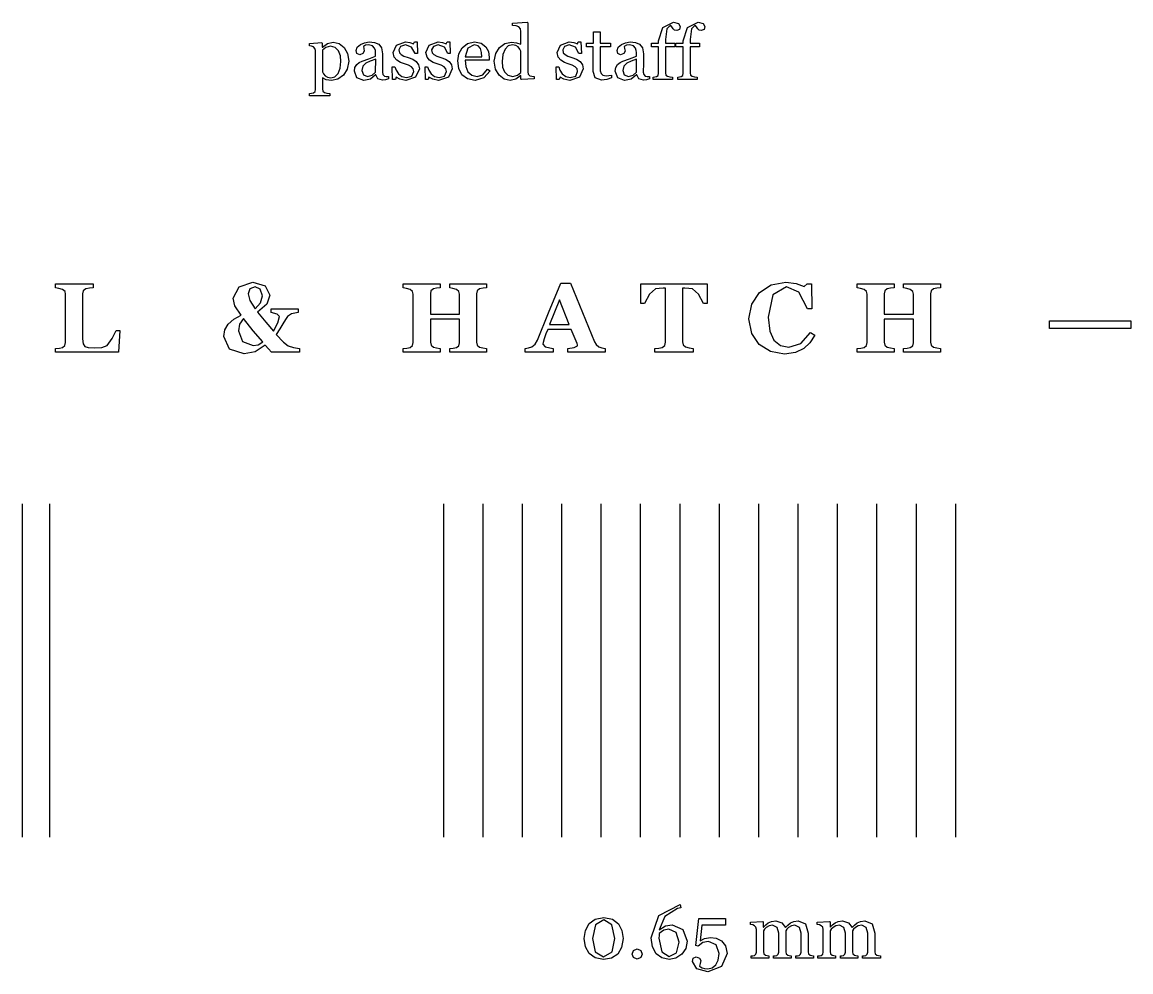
# Model space of a CAD drawing. Extents: x 0 to 118, y 2 to 170.
# Drawn here: x 54.55 to 72.85, y 19.78 to 35.45 of the extents above; entities that cross this region are included whole.
import ezdxf

# ---------------------------------------------------------------- set-up
doc = ezdxf.new("R2010")
doc.units = 0

msp = doc.modelspace()

# ---------------------------------------------------------------- linework, layer by layer
at = {"layer": 'Layer 1', "color": 7}
for points in [[(63.000487, 34.510987), (62.790527, 34.497562), (62.781377, 34.506112), (62.781377, 34.562265), (62.776502, 34.563515), (62.697767, 34.50553), (62.60194, 34.482955), (62.502455, 34.50553), (62.419445, 34.570227), (62.362072, 34.671547), (62.341322, 34.802162), (62.363898, 34.926062), (62.426153, 35.028602), (62.517095, 35.09391), (62.627567, 35.11831), (62.709965, 35.107335), (62.780157, 35.08048), (62.780157, 35.28983), (62.771607, 35.336217), (62.747807, 35.368565), (62.70142, 35.38504), (62.639165, 35.392965), (62.639165, 35.430805), (62.885137, 35.444855), (62.894287, 35.435705), (62.894287, 34.623937), (62.902212, 34.587315), (62.926612, 34.56229), (62.960182, 34.55314), (63.000465, 34.55064), (63.000487, 34.510987)], [(65.410155, 35.3722), (65.395505, 35.325812), (65.35095, 35.306887), (65.31738, 35.314812), (65.291135, 35.336187), (65.26856, 35.366705), (65.25086, 35.39417), (65.187382, 35.336797), (65.165407, 35.161015), (65.165407, 35.09937), (65.320437, 35.09937), (65.320437, 35.040777), (65.165407, 35.040777), (65.165407, 34.608647), (65.173332, 34.573857), (65.199577, 34.553707), (65.23864, 34.544557), (65.280755, 34.540282), (65.280755, 34.5), (64.963372, 34.5), (64.963372, 34.540282), (64.992057, 34.542782), (65.018302, 34.547657), (65.043327, 34.566582), (65.051877, 34.602595), (65.051877, 35.040827), (64.93286, 35.040827), (64.93286, 35.09942), (65.051877, 35.09942), (65.051877, 35.137872), (65.122677, 35.36004), (65.3009, 35.44549), (65.382688, 35.424115), (65.410153, 35.372235), (65.410155, 35.3722)], [(65.81665, 35.3722), (65.802, 35.325812), (65.757445, 35.306887), (65.723875, 35.314812), (65.69763, 35.336187), (65.675055, 35.366705), (65.657355, 35.39417), (65.59388, 35.336797), (65.571905, 35.161015), (65.571905, 35.09937), (65.726933, 35.09937), (65.726933, 35.040777), (65.571905, 35.040777), (65.571905, 34.608647), (65.57983, 34.573857), (65.606075, 34.553707), (65.645138, 34.544557), (65.68725, 34.540282), (65.68725, 34.5), (65.369868, 34.5), (65.369868, 34.540282), (65.398555, 34.542782), (65.4248, 34.547657), (65.449825, 34.566582), (65.458375, 34.602595), (65.458375, 35.040827), (65.339355, 35.040827), (65.339355, 35.09942), (65.458375, 35.09942), (65.458375, 35.137872), (65.529175, 35.36004), (65.707398, 35.44549), (65.789185, 35.424115), (65.81665, 35.372235), (65.81665, 35.3722)], [(64.27246, 34.526245), (64.197388, 34.49878), (64.110718, 34.48718), (64.003905, 34.525023), (63.973388, 34.633055), (63.973388, 35.04077), (63.864745, 35.04077), (63.864745, 35.099363), (63.97583, 35.099363), (63.97583, 35.28674), (64.086915, 35.28674), (64.086915, 35.099363), (64.259642, 35.099363), (64.259642, 35.04077), (64.088135, 35.04077), (64.088135, 34.704465), (64.090635, 34.640987), (64.10406, 34.597042), (64.133355, 34.570187), (64.185845, 34.561037), (64.230402, 34.563537), (64.272515, 34.570862), (64.27246, 34.526245)], [(59.86267, 35.030395), (59.918213, 34.930907), (59.938363, 34.802125), (59.914563, 34.67151), (59.851698, 34.57141), (59.760755, 34.506715), (59.654553, 34.48414), (59.565443, 34.49634), (59.50868, 34.525027), (59.503805, 34.525027), (59.503805, 34.344362), (59.512355, 34.307742), (59.5386, 34.286367), (59.580103, 34.275992), (59.62527, 34.269892), (59.62527, 34.229), (59.288965, 34.229), (59.288965, 34.269892), (59.325588, 34.272942), (59.357325, 34.279042), (59.38296, 34.300392), (59.390285, 34.336402), (59.390285, 34.976663), (59.381135, 35.012063), (59.357335, 35.039528), (59.326818, 35.050503), (59.288975, 35.056003), (59.288975, 35.095675), (59.494053, 35.1091), (59.502603, 35.101775), (59.502603, 35.034025), (59.507478, 35.032775), (59.586213, 35.09381), (59.679595, 35.11821), (59.782135, 35.09441), (59.8627, 35.030323), (59.86267, 35.030395)], [(59.763182, 34.597657), (59.799195, 34.685547), (59.810795, 34.79724), (59.80102, 34.889405), (59.770502, 34.971192), (59.716183, 35.028565), (59.635615, 35.05054), (59.55871, 35.03039), (59.50378, 34.983392), (59.50378, 34.627557), (59.52148, 34.59338), (59.549555, 34.56286), (59.59045, 34.537837), (59.64416, 34.528687), (59.710078, 34.546387), (59.763178, 34.597657), (59.763182, 34.597657)], [(60.596925, 34.510987), (60.546265, 34.494512), (60.497437, 34.487787), (60.421142, 34.509762), (60.385132, 34.57507), (60.381482, 34.57507), (60.296032, 34.507932), (60.18678, 34.484732), (60.075085, 34.526237), (60.03175, 34.63488), (60.041525, 34.697135), (60.07082, 34.746575), (60.111105, 34.778922), (60.1581, 34.802122), (60.269185, 34.840572), (60.38271, 34.88452), (60.38271, 34.944945), (60.37906, 34.975462), (60.36501, 35.018185), (60.33022, 35.057247), (60.267355, 35.074347), (60.214863, 35.064572), (60.181295, 35.045048), (60.186795, 35.009035), (60.192895, 34.96509), (60.17337, 34.926028), (60.12027, 34.908328), (60.075103, 34.929703), (60.061053, 34.97853), (60.080578, 35.032242), (60.132458, 35.078017), (60.198985, 35.106705), (60.275278, 35.118905), (60.36439, 35.11158), (60.43397, 35.081672), (60.480968, 35.020027), (60.497443, 34.92054), (60.495693, 34.76551), (60.493943, 34.618415), (60.501868, 34.580575), (60.5275, 34.556775), (60.556188, 34.550675), (60.597083, 34.550175), (60.596925, 34.510987)], [(61.054077, 34.7948), (61.09253, 34.74414), (61.105955, 34.67395), (61.043087, 34.537232), (60.881345, 34.48413), (60.7843, 34.503055), (60.721432, 34.537845), (60.709232, 34.498172), (60.663457, 34.498172), (60.657357, 34.707522), (60.699472, 34.707522), (60.720222, 34.65198), (60.758675, 34.594607), (60.815437, 34.54944), (60.89051, 34.53114), (60.980842, 34.557385), (61.01258, 34.63368), (61.002205, 34.677625), (60.972907, 34.710585), (60.92347, 34.735607), (60.858162, 34.758182), (60.794075, 34.781382), (60.73426, 34.816782), (60.690315, 34.869272), (60.673215, 34.942515), (60.728147, 35.067637), (60.875242, 35.118907), (60.947262, 35.109757), (61.007687, 35.087782), (61.021737, 35.119522), (61.065685, 35.119522), (61.074835, 34.92604), (61.03272, 34.92604), (60.977177, 35.03102), (60.874027, 35.071915), (60.795292, 35.04689), (60.766607, 34.986465), (60.775757, 34.94069), (60.804442, 34.90956), (60.85022, 34.88636), (60.91919, 34.86256), (60.994872, 34.832652), (61.054077, 34.79481), (61.054077, 34.7948)], [(61.594237, 34.7948), (61.63269, 34.74414), (61.646115, 34.67395), (61.58325, 34.537232), (61.421507, 34.48413), (61.32446, 34.503055), (61.261595, 34.537845), (61.249395, 34.498172), (61.203617, 34.498172), (61.197517, 34.707522), (61.239632, 34.707522), (61.260382, 34.65198), (61.298835, 34.594607), (61.355597, 34.54944), (61.430672, 34.53114), (61.521002, 34.557385), (61.552742, 34.63368), (61.542367, 34.677625), (61.513072, 34.710585), (61.463632, 34.735607), (61.398325, 34.758182), (61.334237, 34.781382), (61.274425, 34.816782), (61.230477, 34.869272), (61.213377, 34.942515), (61.268307, 35.067637), (61.415402, 35.118907), (61.487425, 35.109757), (61.54785, 35.087782), (61.5619, 35.119522), (61.605845, 35.119522), (61.614995, 34.92604), (61.57288, 34.92604), (61.51734, 35.03102), (61.41419, 35.071915), (61.335455, 35.04689), (61.306767, 34.986465), (61.315917, 34.94069), (61.344605, 34.90956), (61.39038, 34.88636), (61.45935, 34.86256), (61.535035, 34.832652), (61.594237, 34.79481), (61.594237, 34.7948)], [(62.271727, 34.641602), (62.17041, 34.526855), (62.024535, 34.48413), (61.896972, 34.509765), (61.80725, 34.579345), (61.75415, 34.681885), (61.73705, 34.805785), (61.75535, 34.920532), (61.810282, 35.02246), (61.896343, 35.09204), (62.01231, 35.118897), (62.125225, 35.098147), (62.201518, 35.041385), (62.243023, 34.960817), (62.257072, 34.86011), (62.257072, 34.819828), (61.858512, 34.819828), (61.869487, 34.712405), (61.905497, 34.627565), (61.967752, 34.571412), (62.059305, 34.551262), (62.15269, 34.576287), (62.228985, 34.66784), (62.271727, 34.641602)], [(62.13684, 34.871095), (62.13074, 34.944335), (62.11244, 35.009642), (62.073987, 35.05542), (62.01112, 35.07312), (61.90431, 35.01941), (61.858532, 34.871095), (62.13684, 34.871095)], [(62.780152, 34.616577), (62.780152, 34.96875), (62.764277, 35.00293), (62.736812, 35.0365), (62.695307, 35.061522), (62.639765, 35.071898), (62.572017, 35.052973), (62.517695, 34.998653), (62.481685, 34.911373), (62.46886, 34.794795), (62.478635, 34.70141), (62.511595, 34.623897), (62.565915, 34.568965), (62.64526, 34.548215), (62.725827, 34.56959), (62.78015, 34.616588), (62.780152, 34.616577)], [(63.757935, 34.7948), (63.796388, 34.74414), (63.809812, 34.67395), (63.746945, 34.537232), (63.585202, 34.48413), (63.488157, 34.503055), (63.42529, 34.537845), (63.41309, 34.498172), (63.367315, 34.498172), (63.361215, 34.707522), (63.40333, 34.707522), (63.42408, 34.65198), (63.462532, 34.594607), (63.519295, 34.54944), (63.594367, 34.53114), (63.6847, 34.557385), (63.716437, 34.63368), (63.706062, 34.677625), (63.676765, 34.710585), (63.627327, 34.735607), (63.56202, 34.758182), (63.497932, 34.781382), (63.438117, 34.816782), (63.394172, 34.869272), (63.377072, 34.942515), (63.432005, 35.067637), (63.5791, 35.118907), (63.65112, 35.109757), (63.711545, 35.087782), (63.725595, 35.119522), (63.76954, 35.119522), (63.77869, 34.92604), (63.736575, 34.92604), (63.681032, 35.03102), (63.577882, 35.071915), (63.499147, 35.04689), (63.470462, 34.986465), (63.479612, 34.94069), (63.508297, 34.90956), (63.554075, 34.88636), (63.623045, 34.86256), (63.698727, 34.832652), (63.757932, 34.79481), (63.757935, 34.7948)], [(64.902343, 34.510995), (64.851685, 34.49452), (64.802858, 34.487795), (64.726562, 34.50977), (64.690552, 34.575077), (64.686903, 34.575077), (64.601453, 34.50794), (64.4922, 34.48474), (64.380505, 34.526245), (64.33717, 34.634887), (64.346945, 34.697142), (64.37624, 34.746582), (64.416525, 34.77893), (64.46352, 34.80213), (64.574605, 34.84058), (64.68813, 34.884527), (64.68813, 34.944952), (64.68448, 34.97547), (64.67043, 35.018192), (64.63564, 35.057255), (64.572775, 35.074355), (64.520283, 35.06458), (64.486715, 35.045055), (64.492215, 35.009042), (64.498315, 34.965097), (64.47879, 34.926035), (64.42569, 34.908335), (64.380523, 34.92971), (64.366473, 34.978537), (64.385998, 35.03225), (64.437875, 35.078025), (64.504405, 35.106712), (64.580698, 35.118912), (64.66981, 35.111587), (64.73939, 35.08168), (64.786388, 35.020035), (64.802863, 34.920547), (64.801113, 34.765517), (64.799363, 34.618422), (64.807288, 34.580582), (64.83292, 34.556782), (64.861608, 34.550682), (64.9025, 34.550182), (64.902343, 34.510995)], [(60.38391, 34.833252), (60.292968, 34.803345), (60.220338, 34.766722), (60.17212, 34.717285), (60.15442, 34.650147), (60.180665, 34.575682), (60.248413, 34.551882), (60.324708, 34.572632), (60.38025, 34.62268), (60.38391, 34.833252)], [(64.68933, 34.83326), (64.598388, 34.803352), (64.525757, 34.76673), (64.47754, 34.717292), (64.45984, 34.650155), (64.486085, 34.57569), (64.553832, 34.55189), (64.630127, 34.57264), (64.68567, 34.622687), (64.68933, 34.83326)], [(56.160278, 30.361022), (56.138053, 30), (55.101003, 30), (55.101003, 30.06189), (55.166068, 30.06904), (55.21526, 30.079365), (55.254935, 30.11031), (55.266035, 30.161092), (55.266035, 30.955343), (55.25731, 31.002155), (55.215255, 31.036275), (55.155748, 31.053725), (55.100998, 31.06405), (55.100998, 31.12594), (55.7191, 31.12594), (55.7191, 31.06405), (55.658798, 31.0569), (55.59929, 31.045), (55.55803, 31.012467), (55.547705, 30.963275), (55.547705, 30.22298), (55.554855, 30.14046), (55.582628, 30.096025), (55.639755, 30.0762), (55.742112, 30.072225), (55.865097, 30.079375), (55.951585, 30.1127), (56.034102, 30.226165), (56.10234, 30.361052), (56.160278, 30.361022)], [(59.128905, 30), (58.662353, 30), (58.61316, 30.055543), (58.561585, 30.117433), (58.393373, 30.005555), (58.215638, 29.97223), (57.972045, 30.052368), (57.877625, 30.261048), (57.894275, 30.371338), (57.949818, 30.46338), (58.04027, 30.542725), (58.16167, 30.609375), (58.061695, 30.763305), (58.033923, 30.893432), (58.129138, 31.081482), (58.35686, 31.156068), (58.557605, 31.09735), (58.63457, 30.941833), (58.58855, 30.791078), (58.435413, 30.661743), (58.568713, 30.494323), (58.694873, 30.347535), (58.769458, 30.483215), (58.794848, 30.587158), (58.759143, 30.625245), (58.65996, 30.653015), (58.65996, 30.713318), (59.103503, 30.713318), (59.103503, 30.653015), (58.996388, 30.635565), (58.928943, 30.590338), (58.893238, 30.539555), (58.853565, 30.470525), (58.80437, 30.385625), (58.740893, 30.29279), (58.860705, 30.16425), (58.938465, 30.106328), (59.02495, 30.07697), (59.128893, 30.063495), (59.128905, 30)], [(62.21338, 30), (61.604798, 30), (61.604798, 30.06189), (61.66272, 30.06664), (61.715088, 30.076165), (61.755555, 30.10711), (61.766655, 30.157097), (61.766655, 30.545097), (61.28582, 30.545097), (61.28582, 30.165825), (61.29692, 30.117425), (61.336595, 30.0841), (61.388168, 30.0706), (61.447678, 30.061875), (61.447678, 30), (60.839098, 30), (60.839098, 30.06189), (60.897018, 30.06664), (60.953355, 30.07774), (60.993028, 30.108683), (61.004128, 30.158673), (61.004128, 30.955303), (60.993803, 31.002115), (60.953338, 31.035443), (60.893035, 31.053693), (60.83908, 31.064018), (60.83908, 31.125908), (61.44766, 31.125908), (61.44766, 31.064018), (61.388945, 31.056093), (61.336578, 31.044193), (61.295318, 31.010868), (61.285793, 30.96326), (61.285793, 30.626833), (61.766628, 30.626833), (61.766628, 30.955325), (61.756303, 31.002138), (61.715043, 31.035465), (61.6595, 31.052915), (61.604753, 31.064015), (61.604753, 31.125905), (62.213335, 31.125905), (62.213335, 31.064015), (62.156205, 31.056865), (62.099075, 31.044165), (62.05861, 31.011633), (62.048285, 30.963233), (62.048285, 30.165808), (62.05861, 30.117408), (62.099075, 30.084083), (62.153825, 30.069808), (62.213335, 30.061883), (62.21338, 30)], [(64.1698, 30), (63.556457, 30), (63.556457, 30.06189), (63.657227, 30.076965), (63.71515, 30.10791), (63.71365, 30.122185), (63.7073, 30.14361), (63.61129, 30.376888), (63.222497, 30.376888), (63.192345, 30.300715), (63.164575, 30.222958), (63.146325, 30.158688), (63.143825, 30.130915), (63.18191, 30.087275), (63.31045, 30.061885), (63.31045, 30), (62.84866, 30), (62.84866, 30.06189), (62.907375, 30.069815), (62.959742, 30.088865), (63.014492, 30.135677), (63.052577, 30.201535), (63.23666, 30.648252), (63.44137, 31.141782), (63.600062, 31.141782), (63.843655, 30.537167), (63.993617, 30.169005), (64.019802, 30.125362), (64.065027, 30.088865), (64.116602, 30.069815), (64.169765, 30.06189), (64.1698, 30)], [(65.851685, 30.803773), (65.790588, 30.803773), (65.711242, 30.958495), (65.611267, 31.047362), (65.548585, 31.052912), (65.484315, 31.055412), (65.447023, 31.055412), (65.447023, 30.172295), (65.457347, 30.121515), (65.497812, 30.087395), (65.554147, 30.07232), (65.620005, 30.061995), (65.620005, 30), (64.99238, 30), (64.99238, 30.06189), (65.05665, 30.06824), (65.11378, 30.07934), (65.15504, 30.11346), (65.165365, 30.16424), (65.165365, 31.055293), (65.128072, 31.055293), (65.063802, 31.052793), (65.001117, 31.047243), (64.90035, 30.958375), (64.821797, 30.803653), (64.7607, 30.803653), (64.7607, 31.125795), (65.851705, 31.125795), (65.851685, 30.803773)], [(67.13208, 29.969848), (66.90039, 30.009523), (66.712343, 30.12616), (66.588563, 30.310242), (66.543335, 30.552245), (66.588563, 30.79425), (66.717103, 30.987855), (66.9115, 31.111632), (67.154297, 31.156067), (67.32489, 31.133067), (67.455017, 31.082285), (67.504212, 31.125925), (67.573242, 31.125925), (67.580392, 30.714915), (67.51057, 30.714915), (67.367747, 30.991038), (67.164622, 31.079113), (66.937692, 30.947397), (66.859935, 30.579232), (66.886117, 30.349925), (66.955942, 30.19758), (67.064645, 30.108712), (67.2035, 30.080942), (67.401073, 30.141245), (67.559763, 30.32374), (67.628, 30.28248), (67.550242, 30.157115), (67.449472, 30.062692), (67.310617, 29.994455), (67.13209, 29.969855), (67.13208, 29.969848)], [(69.70343, 30), (69.094848, 30), (69.094848, 30.06189), (69.15277, 30.06664), (69.20514, 30.076165), (69.245605, 30.10711), (69.256705, 30.157097), (69.256705, 30.545097), (68.77587, 30.545097), (68.77587, 30.165825), (68.78697, 30.117425), (68.826642, 30.0841), (68.878217, 30.0706), (68.937727, 30.061875), (68.937727, 30), (68.329145, 30), (68.329145, 30.06189), (68.387068, 30.06664), (68.443403, 30.07774), (68.483075, 30.108683), (68.494175, 30.158673), (68.494175, 30.955303), (68.48385, 31.002115), (68.443382, 31.035443), (68.38308, 31.053693), (68.329125, 31.064018), (68.329125, 31.125908), (68.937707, 31.125908), (68.937707, 31.064018), (68.87899, 31.056093), (68.826622, 31.044193), (68.785362, 31.010868), (68.775837, 30.96326), (68.775837, 30.626833), (69.256672, 30.626833), (69.256672, 30.955325), (69.246347, 31.002138), (69.205088, 31.035465), (69.149545, 31.052915), (69.094795, 31.064015), (69.094795, 31.125905), (69.703378, 31.125905), (69.703378, 31.064015), (69.64625, 31.056865), (69.58912, 31.044165), (69.548653, 31.011633), (69.538328, 30.963233), (69.538328, 30.165808), (69.548653, 30.117408), (69.58912, 30.084083), (69.643868, 30.069808), (69.703378, 30.061883), (69.70343, 30)], [(58.513978, 30.929933), (58.479858, 31.039428), (58.392578, 31.079895), (58.309265, 31.04657), (58.277528, 30.960878), (58.306885, 30.85614), (58.39734, 30.714905), (58.485413, 30.8125), (58.513978, 30.929933), (58.513978, 30.929933)], [(63.578675, 30.455445), (63.415222, 30.863282), (63.25415, 30.455445), (63.578675, 30.455445)], [(58.519528, 30.169008), (58.36401, 30.35547), (58.199765, 30.5578), (58.13867, 30.460998), (58.12042, 30.350708), (58.187862, 30.178528), (58.35925, 30.111878), (58.443357, 30.123778), (58.519527, 30.169005), (58.519528, 30.169008)], [(72.845033, 30.391175), (71.503295, 30.391175), (71.503295, 30.520508), (72.845033, 30.520508), (72.845033, 30.391175)], [(54.55, 27.5), (54.55, 22)], [(55, 27.5), (55, 22)], [(61.5, 27.5), (61.5, 22)], [(62.15, 27.5), (62.15, 22)], [(62.8, 27.5), (62.8, 22)], [(63.45, 27.5), (63.45, 22)], [(64.1, 27.5), (64.1, 22)], [(64.75, 27.5), (64.75, 22)], [(65.4, 27.5), (65.4, 22)], [(66.05, 27.5), (66.05, 22)], [(66.7, 27.5), (66.7, 22)], [(67.35, 27.5), (67.35, 22)], [(68, 27.5), (68, 22)], [(68.65, 27.5), (68.65, 22)], [(69.3, 27.5), (69.3, 22)], [(69.95, 27.5), (69.95, 22)], [(65.52246, 20.281373), (65.49926, 20.162352), (65.438225, 20.06775), (65.339347, 20.00183), (65.227042, 19.98048), (65.104362, 20.005502), (65.01098, 20.076305), (64.950555, 20.18983), (64.92918, 20.340585), (65.058572, 20.708018), (65.406475, 20.88746), (65.41745, 20.83253), (65.36252, 20.822755), (65.15744, 20.689697), (65.064057, 20.47058), (65.167817, 20.535277), (65.27585, 20.554202), (65.4498, 20.476077), (65.52243, 20.281375), (65.52246, 20.281373)], [(64.389038, 20.570067), (64.447023, 20.459595), (64.466548, 20.32776), (64.442748, 20.178832), (64.37744, 20.07019), (64.27612, 20.003052), (64.145505, 19.980478), (64.005125, 20.006722), (63.905028, 20.078743), (63.844603, 20.189828), (63.825078, 20.327767), (63.844003, 20.461433), (63.904428, 20.571908), (64.005135, 20.64698), (64.146125, 20.674445), (64.289558, 20.64637), (64.389045, 20.570075), (64.389038, 20.570067)], [(64.331665, 20.32776), (64.281615, 20.552977), (64.146727, 20.632935), (64.01001, 20.552977), (63.95996, 20.32776), (64.007567, 20.10559), (64.145507, 20.021972), (64.283447, 20.10559), (64.331665, 20.32776), (64.331665, 20.32776)], [(66.088257, 20.286272), (66.154785, 20.204485), (66.18164, 20.079363), (66.09192, 19.862687), (65.864258, 19.77724), (65.683593, 19.827898), (65.60974, 19.945695), (65.62499, 20.000018), (65.671988, 20.023218), (65.72753, 20.003693), (65.747055, 19.962188), (65.740355, 19.91336), (65.72998, 19.870025), (65.745855, 19.858425), (65.7721, 19.844375), (65.810553, 19.832775), (65.864263, 19.827275), (65.938115, 19.84315), (65.99671, 19.890148), (66.035773, 19.968273), (66.049198, 20.078745), (66.00098, 20.220958), (65.875248, 20.27772), (65.783695, 20.25942), (65.70801, 20.198385), (65.667118, 20.21426), (65.718998, 20.654935), (66.156008, 20.654935), (66.156008, 20.546292), (65.768435, 20.546292), (65.736697, 20.287502), (65.808717, 20.325955), (65.907595, 20.34548), (65.999757, 20.33143), (66.08826, 20.286265), (66.088257, 20.286272)], [(67.610473, 20), (67.316895, 20), (67.316895, 20.040282), (67.34497, 20.042782), (67.370605, 20.047657), (67.39563, 20.066582), (67.40418, 20.102595), (67.40418, 20.413262), (67.374882, 20.51092), (67.302863, 20.54571), (67.24671, 20.53656), (67.198493, 20.510925), (67.168585, 20.481627), (67.150885, 20.455992), (67.150885, 20.108702), (67.15821, 20.073302), (67.183235, 20.052552), (67.20826, 20.044002), (67.238167, 20.040327), (67.238167, 20), (66.95069, 20), (66.95069, 20.040282), (66.977548, 20.042782), (67.001947, 20.047657), (67.026972, 20.066582), (67.035522, 20.102595), (67.035522, 20.413262), (67.006225, 20.51092), (66.934205, 20.54571), (66.878053, 20.535935), (66.829835, 20.510302), (66.799928, 20.479785), (66.781628, 20.45476), (66.781628, 20.10991), (66.790178, 20.07512), (66.815813, 20.053745), (66.842058, 20.044595), (66.871965, 20.04032), (66.871965, 20), (66.579608, 20), (66.579608, 20.040282), (66.608295, 20.042782), (66.63454, 20.047657), (66.659563, 20.066582), (66.668113, 20.102595), (66.668113, 20.47674), (66.658963, 20.51153), (66.634563, 20.538385), (66.605875, 20.549985), (66.570475, 20.556085), (66.570475, 20.595757), (66.77189, 20.609182), (66.78044, 20.600632), (66.78044, 20.514575), (66.784715, 20.514575), (66.821948, 20.550585), (66.86284, 20.584155), (66.91594, 20.60858), (66.98552, 20.618355), (67.08623, 20.586617), (67.146655, 20.510935), (67.185105, 20.548165), (67.229663, 20.582955), (67.283983, 20.60859), (67.354173, 20.618365), (67.475023, 20.568317), (67.519578, 20.414507), (67.519578, 20.108722), (67.526903, 20.073322), (67.551928, 20.052572), (67.579393, 20.044022), (67.61052, 20.040347), (67.610473, 20)], [(68.711547, 20), (68.417967, 20), (68.417967, 20.040282), (68.446045, 20.042782), (68.47168, 20.047657), (68.496705, 20.066582), (68.505255, 20.102595), (68.505255, 20.413262), (68.475957, 20.51092), (68.403935, 20.54571), (68.347782, 20.53656), (68.299565, 20.510925), (68.269657, 20.481627), (68.251957, 20.455992), (68.251957, 20.108702), (68.259282, 20.073302), (68.284307, 20.052552), (68.30933, 20.044002), (68.339237, 20.040327), (68.339237, 20), (68.051762, 20), (68.051762, 20.040282), (68.078617, 20.042782), (68.103042, 20.047657), (68.128067, 20.066582), (68.136617, 20.102595), (68.136617, 20.413262), (68.10732, 20.51092), (68.035297, 20.54571), (67.979145, 20.535935), (67.930927, 20.510302), (67.90102, 20.479785), (67.88272, 20.45476), (67.88272, 20.10991), (67.89127, 20.07512), (67.916905, 20.053745), (67.94315, 20.044595), (67.973057, 20.04032), (67.973057, 20), (67.6807, 20), (67.6807, 20.040282), (67.709385, 20.042782), (67.73563, 20.047657), (67.760655, 20.066582), (67.769205, 20.102595), (67.769205, 20.47674), (67.760055, 20.51153), (67.73563, 20.538385), (67.706945, 20.549985), (67.671545, 20.556085), (67.671545, 20.595757), (67.87296, 20.609182), (67.88151, 20.600632), (67.88151, 20.514575), (67.885785, 20.514575), (67.923015, 20.550585), (67.96391, 20.584155), (68.01701, 20.60858), (68.08659, 20.618355), (68.187297, 20.586617), (68.247722, 20.510935), (68.286175, 20.548165), (68.33073, 20.582955), (68.385052, 20.60859), (68.455242, 20.618365), (68.576092, 20.568317), (68.620647, 20.414507), (68.620647, 20.108722), (68.627972, 20.073322), (68.652997, 20.052572), (68.680462, 20.044022), (68.71159, 20.040347), (68.711547, 20)], [(65.390015, 20.264897), (65.344237, 20.42359), (65.222777, 20.483402), (65.13733, 20.466302), (65.061645, 20.40893), (65.059895, 20.37475), (65.058645, 20.333247), (65.105032, 20.109247), (65.228325, 20.028682), (65.345512, 20.091547), (65.390068, 20.264887), (65.390015, 20.264897)], [(64.782715, 20.07019), (64.75769, 20.011597), (64.699097, 19.987797), (64.639892, 20.011597), (64.615467, 20.07019), (64.639892, 20.128785), (64.699097, 20.153807), (64.75769, 20.128785), (64.782715, 20.07019), (64.782715, 20.07019)]]:
    msp.add_lwpolyline(points, dxfattribs=at)

doc.saveas('drawing.dxf')
